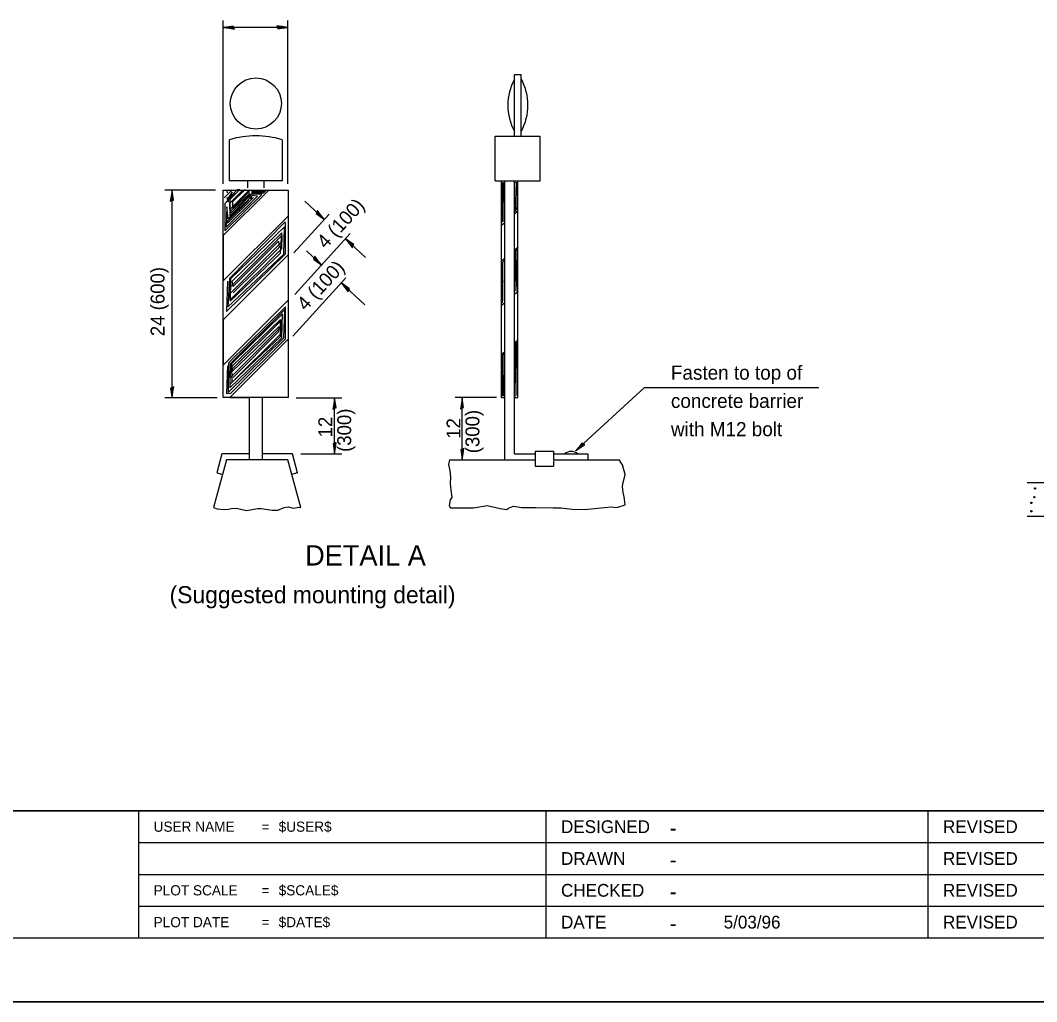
# Model space of a CAD drawing. Extents: x 52832 to 54215, y 64481 to 66497.
# Drawn here: x 52916 to 53075.7, y 66057.3 to 66211.5 of the extents above; entities that cross this region are included whole.
import ezdxf

# ---------------------------------------------------------------- set-up
doc = ezdxf.new("R2010")
doc.units = 0
for name, color, linetype in [('Design_EX_Roadway Dimensions', 7, 'Continuous'), ('Level 48', 7, 'Continuous'), ('Sheets_50 Reference Boundary', 7, 'Continuous'), ('Sheets_General Details', 7, 'Continuous'), ('Sheets_Printer Plotting Border', 7, 'Continuous')]:
    doc.layers.add(name, color=color, linetype=linetype)

msp = doc.modelspace()

# ---------------------------------------------------------------- linework, layer by layer
at = {"layer": 'Design_EX_Roadway Dimensions'}
for p, q in [((52947.9, 66185.83), (52947.9, 66211.53)), ((52958.04, 66185.83), (52958.04, 66211.53)), ((52958.04, 66210.42), (52947.9, 66210.42)), ((52946.69, 66184.86), (52938.73, 66184.86)), ((52939.84, 66152.2), (52939.84, 66184.86)), ((52960.7, 66183.1), (52963.78, 66180.26)), ((52958.99, 66174.99), (52964.52, 66181.08)), ((52959.15, 66168.46), (52967.83, 66178.02)), ((52967.08, 66177.2), (52970.23, 66174.29)), ((52960.94, 66175.31), (52963.35, 66173.09)), ((52958.83, 66161.93), (52967.15, 66171.09)), ((52966.4, 66170.27), (52970.14, 66166.81)), ((53014.07, 66153.85), (53003.21, 66143.87)), ((53014.07, 66153.85), (53041.43, 66153.85)), ((52946.92, 66152.2), (52938.73, 66152.2)), ((52959.32, 66152.21), (52966.49, 66152.21)), ((52965.38, 66143.43), (52965.38, 66152.21)), ((52990.81, 66152.25), (52984.32, 66152.25)), ((52985.43, 66142.49), (52985.43, 66152.25)), ((52960.09, 66143.43), (52966.49, 66143.43))]:
    msp.add_line(p, q, dxfattribs=at)
for points in [[(52949.52, 66210.4), (52949.47, 66210.64), (52948.79, 66210.54), (52947.9, 66210.42), (52948.85, 66210.29), (52949.67, 66210.15), (52949.52, 66210.4), (52949.45, 66210.56), (52948.5, 66210.42), (52949.54, 66210.24), (52949.39, 66210.45), (52948.95, 66210.42), (52949.37, 66210.35)], [(52956.42, 66210.45), (52956.48, 66210.21), (52957.16, 66210.31), (52958.04, 66210.42), (52957.1, 66210.55), (52956.28, 66210.7), (52956.42, 66210.45), (52956.5, 66210.29), (52957.45, 66210.43), (52956.41, 66210.61), (52956.56, 66210.4), (52957, 66210.43), (52956.58, 66210.49)], [(52939.82, 66183.25), (52940.06, 66183.3), (52939.96, 66183.99), (52939.84, 66184.86), (52939.71, 66183.93), (52939.57, 66183.1), (52939.82, 66183.25), (52939.98, 66183.32), (52939.84, 66184.27), (52939.66, 66183.23), (52939.86, 66183.38), (52939.84, 66183.82), (52939.77, 66183.4)], [(52962.6, 66181.37), (52962.48, 66181.16), (52963.05, 66180.77), (52963.78, 66180.26), (52963.17, 66180.99), (52962.67, 66181.65), (52962.6, 66181.37), (52962.55, 66181.21), (52963.34, 66180.66), (52962.7, 66181.5), (52962.67, 66181.25), (52963.01, 66180.97), (52962.75, 66181.3)], [(52968.26, 66176.08), (52968.38, 66176.3), (52967.81, 66176.68), (52967.08, 66177.2), (52967.69, 66176.46), (52968.19, 66175.8), (52968.26, 66176.08), (52968.31, 66176.25), (52967.52, 66176.8), (52968.16, 66175.95), (52968.18, 66176.21), (52967.84, 66176.49), (52968.11, 66176.15)], [(52962.18, 66174.2), (52962.06, 66173.99), (52962.63, 66173.6), (52963.35, 66173.09), (52962.75, 66173.82), (52962.25, 66174.48), (52962.18, 66174.2), (52962.12, 66174.04), (52962.92, 66173.49), (52962.28, 66174.33), (52962.25, 66174.08), (52962.59, 66173.8), (52962.33, 66174.13)], [(52967.58, 66169.15), (52967.7, 66169.37), (52967.13, 66169.75), (52966.4, 66170.27), (52967.01, 66169.54), (52967.51, 66168.87), (52967.58, 66169.15), (52967.63, 66169.32), (52966.84, 66169.87), (52967.48, 66169.02), (52967.51, 66169.28), (52967.17, 66169.55), (52967.43, 66169.22)], [(52939.87, 66153.82), (52939.62, 66153.76), (52939.73, 66153.08), (52939.84, 66152.2), (52939.97, 66153.14), (52940.12, 66153.96), (52939.87, 66153.82), (52939.71, 66153.75), (52939.84, 66152.79), (52940.03, 66153.84), (52939.82, 66153.68), (52939.85, 66153.24), (52939.91, 66153.67)], [(52965.36, 66150.59), (52965.6, 66150.64), (52965.5, 66151.33), (52965.38, 66152.21), (52965.25, 66151.27), (52965.11, 66150.45), (52965.36, 66150.59), (52965.52, 66150.66), (52965.38, 66151.62), (52965.2, 66150.57), (52965.4, 66150.73), (52965.37, 66151.17), (52965.31, 66150.74)], [(52985.41, 66150.63), (52985.65, 66150.69), (52985.54, 66151.37), (52985.43, 66152.25), (52985.3, 66151.31), (52985.16, 66150.49), (52985.41, 66150.63), (52985.57, 66150.71), (52985.43, 66151.66), (52985.25, 66150.62), (52985.45, 66150.77), (52985.42, 66151.21), (52985.36, 66150.79)], [(52965.4, 66145.05), (52965.16, 66145), (52965.27, 66144.31), (52965.38, 66143.43), (52965.51, 66144.37), (52965.65, 66145.19), (52965.4, 66145.05), (52965.25, 66144.98), (52965.38, 66144.02), (52965.57, 66145.07), (52965.36, 66144.91), (52965.39, 66144.47), (52965.45, 66144.9)], [(52985.45, 66144.11), (52985.21, 66144.06), (52985.32, 66143.37), (52985.43, 66142.49), (52985.56, 66143.43), (52985.7, 66144.26), (52985.45, 66144.11), (52985.29, 66144.04), (52985.43, 66143.09), (52985.61, 66144.13), (52985.41, 66143.98), (52985.44, 66143.54), (52985.5, 66143.96)], [(53004.42, 66144.95), (53004.22, 66145.09), (53003.79, 66144.54), (53003.21, 66143.87), (53003.99, 66144.41), (53004.7, 66144.86), (53004.42, 66144.95), (53004.26, 66145.01), (53003.65, 66144.27), (53004.54, 66144.84), (53004.29, 66144.88), (53003.99, 66144.57), (53004.34, 66144.81)]]:
    msp.add_lwpolyline(points, dxfattribs=at)
at = {"layer": 'Level 48'}
msp.add_lwpolyline([(52835.06, 66497.33), (53515.06, 66497.33), (53515.06, 66057.33), (52835.06, 66057.33)], close=True, dxfattribs=at)
at = {"layer": 'Sheets_50 Reference Boundary'}
msp.add_lwpolyline([(52875.06, 66487.33), (53505.06, 66487.33), (53505.06, 66087.33), (52875.06, 66087.33)], close=True, dxfattribs=at)
at = {"layer": 'Sheets_General Details'}
for p, q in [((52993.63, 66203.05), (52994.66, 66203.05)), ((52993.63, 66193.33), (52993.63, 66203.05)), ((52994.66, 66193.33), (52994.66, 66203.05)), ((52990.61, 66193.33), (52997.69, 66193.33)), ((52990.61, 66186.33), (52990.61, 66193.33)), ((52997.69, 66186.33), (52997.69, 66193.33)), ((52948.88, 66186.33), (52948.88, 66192.78)), ((52957.14, 66192.78), (52957.14, 66186.33)), ((52957.14, 66186.33), (52948.88, 66186.33)), ((52951.76, 66185.2), (52951.76, 66186.37)), ((52953.01, 66186.33), (52953.01, 66186.37)), ((52954.34, 66185.2), (52954.34, 66186.31)), ((52990.61, 66186.33), (52997.69, 66186.33)), ((52991.59, 66152.26), (52991.59, 66186.33)), ((52992.1, 66142.49), (52992.1, 66186.33)), ((52993.65, 66143.4), (52993.65, 66186.33)), ((52994.17, 66152.26), (52994.17, 66186.33)), ((52949.24, 66184.84), (52948.43, 66184.79)), ((52948.43, 66184.79), (52948.51, 66184.43)), ((52948.6, 66183.44), (52949.33, 66184.57)), ((52950.05, 66184.92), (52948.63, 66183.5)), ((52948.96, 66183.42), (52950.49, 66184.96)), ((52951.87, 66184.19), (52949.04, 66181.54)), ((52949.1, 66181.22), (52951.84, 66183.96)), ((52950.49, 66184.96), (52950.05, 66184.92)), ((52952.08, 66184.11), (52952.14, 66184.26)), ((52952.34, 66184.66), (52954.52, 66184.7)), ((52952.37, 66184.4), (52952.43, 66184.55)), ((52954.2, 66184.4), (52952.37, 66184.4)), ((52952.43, 66184.55), (52954.14, 66184.58)), ((52954.52, 66184.7), (52954.2, 66184.4)), ((52948.71, 66182.98), (52948.51, 66183.7)), ((52948.63, 66183.5), (52948.71, 66182.98)), ((52948.96, 66182.77), (52948.96, 66183.42)), ((52949.04, 66181.54), (52949.1, 66181.22)), ((52993.68, 66181.15), (52994.18, 66181.58)), ((52991.61, 66179.35), (52992.11, 66179.77)), ((52993.65, 66175.49), (52994.19, 66175.95)), ((52991.57, 66173.67), (52992.11, 66174.14)), ((52993.64, 66168.53), (52994.19, 66169)), ((52991.57, 66166.72), (52992.14, 66167.21)), ((52993.65, 66160.86), (52994.17, 66161.31)), ((52991.6, 66159.07), (52992.12, 66159.52)), ((52954.02, 66152.26), (52954.02, 66142.54)), ((52991.59, 66152.26), (52992.1, 66152.26)), ((52993.66, 66152.26), (52994.17, 66152.26)), ((52948.38, 66142.49), (52946.36, 66134.96)), ((52947.68, 66143.4), (52946.88, 66140.41)), ((52951.95, 66143.4), (52947.68, 66143.4)), ((52958.05, 66142.49), (52948.38, 66142.49)), ((52958.74, 66143.4), (52954.13, 66143.4)), ((52960.07, 66134.96), (52958.05, 66142.49)), ((52959.55, 66140.41), (52958.74, 66143.4)), ((52983.43, 66142.49), (52996.89, 66142.49)), ((52993.65, 66143.4), (52996.92, 66143.4)), ((52996.91, 66143.82), (52996.91, 66141.48)), ((52996.91, 66143.82), (52999.79, 66143.82)), ((52999.79, 66143.82), (52999.79, 66142.45)), ((52999.79, 66142.34), (52999.79, 66141.48)), ((52999.8, 66142.49), (53010.16, 66142.49)), ((52999.83, 66143.4), (53005.16, 66143.4)), ((53005.16, 66143.4), (53005.16, 66142.49)), ((52996.91, 66141.48), (52999.79, 66141.48)), ((52946.88, 66140.41), (52947.81, 66140.16)), ((52959.55, 66140.41), (52958.63, 66140.16)), ((53090.82, 66138.85), (53074.15, 66138.85)), ((53090.82, 66133.57), (53074.16, 66133.57)), ((52875.06, 66087.33), (53505.06, 66087.33)), ((52934.55, 66087.33), (52934.55, 66067.33)), ((52998.55, 66087.33), (52998.55, 66067.33)), ((53058.55, 66087.33), (53058.55, 66067.33)), ((52934.55, 66082.33), (53118.55, 66082.33)), ((52934.55, 66077.33), (53118.55, 66077.33)), ((52934.55, 66072.33), (53118.55, 66072.33)), ((53515.06, 66057.33), (52835.06, 66057.33))]:
    msp.add_line(p, q, dxfattribs=at)
msp.add_lwpolyline([(52875.06, 66487.33), (53505.06, 66487.33), (53505.06, 66067.33), (52875.06, 66067.33)], close=True, dxfattribs=at)
for points in [[(52991.74, 66179.82), (52991.79, 66186.06), (52991.89, 66186.06), (52991.94, 66180.16), (52991.98, 66179.87)], [(52993.85, 66181.45), (52993.71, 66186.1), (52993.95, 66186.06), (52994, 66181.74)], [(52947.9, 66184.86), (52958.1, 66184.86), (52958.1, 66152.26), (52947.9, 66152.26), (52947.9, 66184.86), (52955.04, 66184.86), (52947.9, 66177.73), (52947.9, 66170.6), (52958.1, 66180.79), (52958.1, 66174.68), (52947.9, 66164.49), (52947.9, 66157.35), (52958.1, 66167.54), (52958.1, 66161.43), (52948.93, 66152.26), (52951.98, 66152.26), (52951.98, 66142.54)], [(52949.14, 66184.77), (52948.05, 66183.65)], [(52949.64, 66184.39), (52948.15, 66182.77), (52948.15, 66178.44), (52953.93, 66184.19), (52952.15, 66184.23), (52951.95, 66183.5), (52948.67, 66180.34), (52948.47, 66182.25), (52948.35, 66179.05), (52953.28, 66183.91), (52952.39, 66183.99), (52952.15, 66183.5), (52952.64, 66183.7), (52948.55, 66179.66), (52948.67, 66180.1), (52951.91, 66183.3)], [(52948.93, 66182.83), (52948.93, 66180.79), (52951.98, 66183.85), (52951.98, 66184.86), (52948.93, 66181.81), (52948.93, 66182.83), (52950.96, 66184.86)], [(52951.34, 66184.96), (52949.36, 66183.01), (52949.32, 66182.04), (52951.79, 66184.47)], [(52948.57, 66170.54), (52948.41, 66165.77), (52957.67, 66174.83), (52957.67, 66179.6), (52957.59, 66179.88), (52948.85, 66170.98), (52948.61, 66166.53), (52957.39, 66174.78), (52957.51, 66179.11), (52949.02, 66170.94), (52948.97, 66167.42), (52956.9, 66174.95), (52957.11, 66178.14), (52949.22, 66170.5), (52949.46, 66169.73), (52956.58, 66176.85), (52956.66, 66175.84), (52949.46, 66168.72)], [(52957.08, 66177.73), (52948.93, 66169.58), (52948.93, 66167.54), (52957.08, 66175.7), (52957.08, 66177.73), (52957.08, 66176.71), (52948.93, 66168.56)], [(52993.9, 66168.98), (52993.81, 66175.41), (52994, 66175.55), (52994, 66169.7)], [(52991.74, 66167.16), (52991.79, 66173.54), (52992.08, 66173.82), (52992.03, 66167.44)], [(52948.53, 66157.23), (52948.41, 66152.9), (52949.1, 66152.94), (52957.67, 66161.48), (52957.67, 66166.53), (52948.73, 66157.72), (52948.65, 66153.07), (52957.39, 66161.64), (52957.55, 66166.09), (52948.97, 66157.55), (52948.94, 66153.79), (52957.11, 66161.64), (52957.19, 66165.44), (52949.18, 66157.55), (52949.26, 66154.64), (52956.86, 66161.84), (52956.86, 66164.51), (52949.26, 66157.15), (52949.3, 66156.34), (52956.66, 66163.42), (52956.54, 66162.53), (52949.46, 66155.41)], [(52948.93, 66156.34), (52948.93, 66154.3), (52957.08, 66162.45), (52957.08, 66164.49), (52948.93, 66156.34), (52948.93, 66155.32), (52957.08, 66163.47)], [(52993.76, 66152.43), (52993.85, 66160.82), (52993.95, 66160.97), (52994, 66152.57)], [(52991.79, 66152.48), (52991.74, 66158.9), (52991.98, 66159.19), (52991.89, 66152.48)], [(52983.41, 66142.49), (52983.25, 66141.74), (52983.47, 66140.73), (52983.57, 66139.77), (52983.52, 66138.76), (52983.62, 66137.69), (52983.78, 66136.57), (52983.52, 66136.2), (52983.36, 66135.29), (52983.57, 66134.92), (52987.2, 66134.92), (52989.33, 66135.29), (52991.41, 66134.81), (52992.43, 66134.65), (52992.69, 66134.86), (52993.49, 66135.18), (52994.77, 66134.97), (52996.96, 66134.97), (52999.73, 66134.92), (53000.9, 66134.92), (53003.14, 66134.65), (53005.17, 66134.7), (53008.8, 66135.07), (53009.71, 66134.97), (53011.04, 66135.39), (53010.99, 66135.82), (53010.88, 66136.68), (53010.72, 66137.32), (53010.61, 66138.28), (53010.72, 66138.97), (53010.88, 66139.51), (53011.04, 66140.15), (53010.61, 66141.69), (53010.24, 66142.22), (53010.16, 66142.49)], [(52946.36, 66134.96), (52946.93, 66134.78), (52948.03, 66134.65), (52948.7, 66134.72), (52949.13, 66134.84), (52949.93, 66134.9), (52951.58, 66134.53), (52953.29, 66134.84), (52953.84, 66134.84), (52955.55, 66134.59), (52956.47, 66134.59), (52957.45, 66134.96), (52958.12, 66135.09), (52958.86, 66134.9), (52959.77, 66135.02), (52960.07, 66134.96)]]:
    msp.add_lwpolyline(points, dxfattribs=at)
for centre, radius in [((52953.01, 66198.47), 4.01), ((53075.42, 66137.98), 0.109), ((53075.28, 66136.61), 0.109), ((53074.83, 66135.7), 0.109), ((53074.84, 66134.39), 0.109)]:
    msp.add_circle(centre, radius, dxfattribs=at)
for centre, radius, start, end in [((53001.21, 66198.19), 8.61, 151.6553, 208.3447), ((52987.14, 66198.21), 8.61, 331.6553, 28.3447), ((52953.01, 66179.04), 14.35, 73.2818, 106.7182), ((53002.55, 66142.28), 1.51, 47.8935, 132.1064)]:
    msp.add_arc(centre, radius, start, end, dxfattribs=at)
at = {"layer": 'Sheets_Printer Plotting Border'}
msp.add_lwpolyline([(52835.06, 66057.33), (53515.06, 66057.33), (53515.06, 66497.33), (52835.06, 66497.33)], close=True, dxfattribs=at)

# ---------------------------------------------------------------- texts
at = {"layer": 'Design_EX_Roadway Dimensions'}
for s, rotation, p in [('4 (100)', 47.2493, (52963.98, 66175.51)), ('24 (600)', 90, (52938.66, 66161.91)), ('4 (100)', 47.2493, (52960.84, 66165.76)), ('(300)', 90, (52967.98, 66143.72)), (' 12', 90, (52965.01, 66145.19)), (' 12', 90, (52985.15, 66144.97)), ('(300)', 90, (52988.12, 66143.51))]:
    msp.add_text(s, height=2.182, rotation=rotation, dxfattribs=at).set_placement(p)
for s, p in [('Fasten to top of', (53018.21, 66155.07)), ('concrete barrier', (53018.21, 66150.63)), ('with M12 bolt', (53018.21, 66146.19))]:
    msp.add_text(s, height=2.2197, dxfattribs=at).set_placement(p)
at = {"layer": 'Sheets_General Details'}
for s, height, p in [('DETAIL A', 3.189, (52960.75, 66125.87)), ('(Suggested mounting detail)', 2.6858, (52939.46, 66119.94)), ('DESIGNED', 2, (53000.95, 66083.83)), ('REVISED', 2, (53060.95, 66083.83)), ('-', 2.4, (53018.03, 66083.43)), ('DRAWN', 2, (53000.95, 66078.83)), ('REVISED', 2, (53060.95, 66078.83)), ('-', 2.4, (53018.03, 66078.43)), ('CHECKED', 2, (53000.95, 66073.83)), ('REVISED', 2, (53060.95, 66073.83)), ('-', 2.4, (53018.03, 66073.43)), ('DATE', 2, (53000.95, 66068.83)), ('5/03/96    ', 2, (53026.5, 66068.83)), ('REVISED', 2, (53060.95, 66068.83)), ('-', 2.4, (53018.03, 66068.43))]:
    msp.add_text(s, height=height, dxfattribs=at).set_placement(p)
for s, p in [('USER NAME', (52936.95, 66084.03)), ('=', (52953.9, 66084.03)), ('$USER$', (52956.59, 66084.03)), ('PLOT SCALE', (52936.95, 66074.03)), ('$SCALE$', (52956.59, 66074.03)), ('=', (52953.9, 66074.03)), ('PLOT DATE', (52936.95, 66069.03)), ('$DATE$', (52956.59, 66069.03)), ('=', (52953.9, 66069.03))]:
    msp.add_text(s, height=1.6, rotation=360, dxfattribs=at).set_placement(p)

doc.saveas('drawing.dxf')
